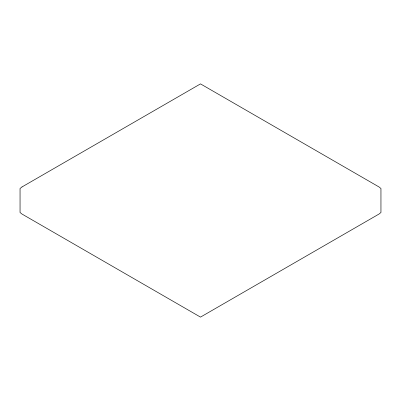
<?xml version="1.0" encoding="UTF-8"?>
<svg xmlns="http://www.w3.org/2000/svg" width="401" height="401" viewBox="0 0 401 401"><rect width="100%" height="100%" fill="white"/><g stroke="black" fill="none" stroke-linecap="round" stroke-linejoin="round"><path stroke-width="0.6" d="M22.03 186.926L20.05 188.5L20.05 212.5L22.03 214.074L200.5 317.111L378.97 214.074L380.95 212.5L380.95 188.5L378.97 186.926L200.5 83.889L22.03 186.926"/></g></svg>
